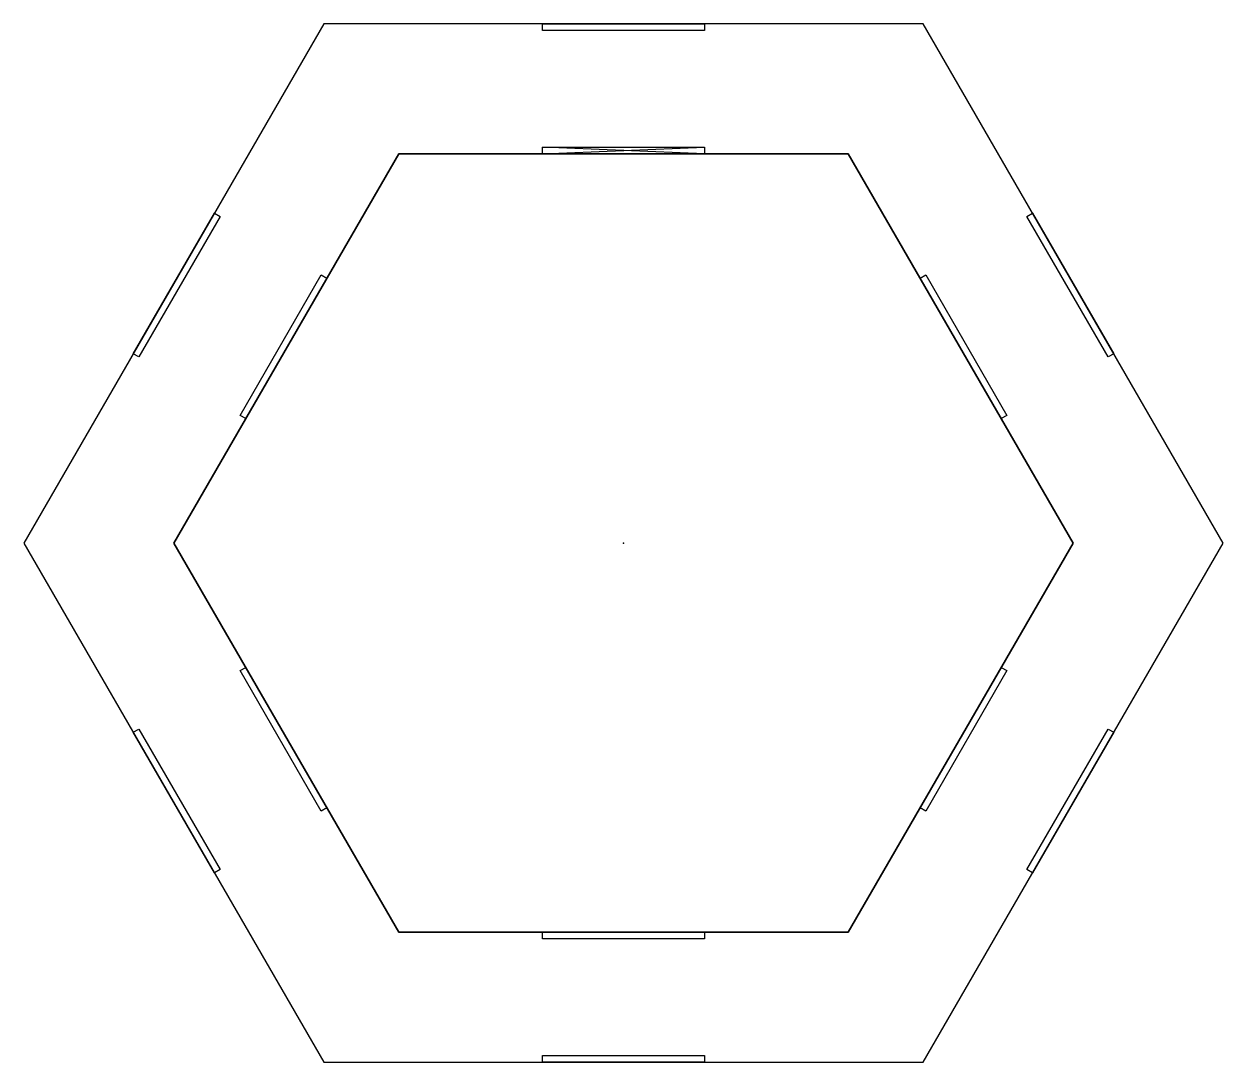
# Model space of a CAD drawing. Header units: millimetres. Extents: x -277 to 277, y -240 to 240.
import ezdxf

# ---------------------------------------------------------------- set-up
doc = ezdxf.new("R2010")
doc.units = ezdxf.units.MM
doc.header["$MEASUREMENT"] = 0
doc.layers.add('Hexagon skyloop v3_Sketch1', color=7, linetype='Continuous')
doc.layers.add('Hexagon skyloop v3_Sketch2', color=7, linetype='Continuous')

msp = doc.modelspace()

# ---------------------------------------------------------------- linework, layer by layer
at = {"layer": 'Hexagon skyloop v3_Sketch1'}
for p, q in [((-138.56, 240), (-277.13, 0)), ((138.56, 240), (-138.56, 240)), ((277.13, 0), (138.56, 240)), ((-103.92, 180), (-207.85, 0)), ((103.92, 180), (-103.92, 180)), ((207.85, 0), (103.92, 180)), ((-277.13, 0), (-138.56, -240)), ((-207.85, 0), (-103.92, -180)), ((103.92, -180), (207.85, 0)), ((138.56, -240), (277.13, 0)), ((-103.92, -180), (103.92, -180)), ((-138.56, -240), (138.56, -240))]:
    msp.add_line(p, q, dxfattribs=at)
msp.add_point((0, 0), dxfattribs=at)
msp.add_point((0, 0), dxfattribs=at)
msp.add_point((0, 0), dxfattribs=at)
at = {"layer": 'Hexagon skyloop v3_Sketch2'}
for p, q in [((-138.56, 240, 3), (-277.13, 0, 3)), ((138.56, 240, 3), (-138.56, 240, 3)), ((-37.5, 237, 3), (-37.5, 240, 3)), ((-37.5, 240, 3), (37.5, 240, 3)), ((37.5, 240, 3), (37.5, 237, 3)), ((277.13, 0, 3), (138.56, 240, 3)), ((37.5, 237, 3), (-37.5, 237, 3)), ((-37.5, 180, 3), (-37.5, 183, 3)), ((-37.5, 183, 3), (37.5, 183, 3)), ((37.5, 180, 3), (-37.5, 183, 3)), ((-37.5, 180, 3), (37.5, 183, 3)), ((37.5, 183, 3), (37.5, 180, 3)), ((-207.85, 0, 3), (-103.92, 180, 3)), ((-103.92, 180, 3), (103.92, 180, 3)), ((37.5, 180, 3), (-37.5, 180, 3)), ((103.92, 180, 3), (207.85, 0, 3)), ((-226.6, 87.52, 3), (-189.1, 152.48, 3)), ((-186.5, 150.98, 3), (-224, 86.02, 3)), ((-189.1, 152.48, 3), (-186.5, 150.98, 3)), ((186.5, 150.98, 3), (189.1, 152.48, 3)), ((224, 86.02, 3), (186.5, 150.98, 3)), ((189.1, 152.48, 3), (226.6, 87.52, 3)), ((-177.23, 59.02, 3), (-139.73, 123.98, 3)), ((-137.13, 122.48, 3), (-174.63, 57.52, 3)), ((-139.73, 123.98, 3), (-137.13, 122.48, 3)), ((137.13, 122.48, 3), (139.73, 123.98, 3)), ((174.63, 57.52, 3), (137.13, 122.48, 3)), ((139.73, 123.98, 3), (177.23, 59.02, 3)), ((-224, 86.02, 3), (-226.6, 87.52, 3)), ((226.6, 87.52, 3), (224, 86.02, 3)), ((-174.63, 57.52, 3), (-177.23, 59.02, 3)), ((177.23, 59.02, 3), (174.63, 57.52, 3)), ((-277.13, 0, 3), (-138.56, -240, 3)), ((-103.92, -180, 3), (-207.85, 0, 3)), ((207.85, 0, 3), (103.92, -180, 3)), ((138.56, -240, 3), (277.13, 0, 3)), ((-177.23, -59.02, 3), (-174.63, -57.52, 3)), ((-139.73, -123.98, 3), (-177.23, -59.02, 3)), ((-174.63, -57.52, 3), (-137.13, -122.48, 3)), ((137.13, -122.48, 3), (174.63, -57.52, 3)), ((177.23, -59.02, 3), (139.73, -123.98, 3)), ((174.63, -57.52, 3), (177.23, -59.02, 3)), ((-226.6, -87.52, 3), (-224, -86.02, 3)), ((-189.1, -152.48, 3), (-226.6, -87.52, 3)), ((-224, -86.02, 3), (-186.5, -150.98, 3)), ((186.5, -150.98, 3), (224, -86.02, 3)), ((226.6, -87.52, 3), (189.1, -152.48, 3)), ((224, -86.02, 3), (226.6, -87.52, 3)), ((-137.13, -122.48, 3), (-139.73, -123.98, 3)), ((139.73, -123.98, 3), (137.13, -122.48, 3)), ((-186.5, -150.98, 3), (-189.1, -152.48, 3)), ((189.1, -152.48, 3), (186.5, -150.98, 3)), ((103.92, -180, 3), (-103.92, -180, 3)), ((-37.5, -180, 3), (37.5, -180, 3)), ((-37.5, -183, 3), (-37.5, -180, 3)), ((37.5, -180, 3), (37.5, -183, 3)), ((37.5, -183, 3), (-37.5, -183, 3)), ((-37.5, -240, 3), (-37.5, -237, 3)), ((-37.5, -237, 3), (37.5, -237, 3)), ((37.5, -237, 3), (37.5, -240, 3)), ((-138.56, -240, 3), (138.56, -240, 3)), ((37.5, -240, 3), (-37.5, -240, 3))]:
    msp.add_line(p, q, dxfattribs=at)
for p in [(0, 181.5, 3), (0, 0, 3)]:
    msp.add_point(p, dxfattribs=at)

doc.saveas('drawing.dxf')
